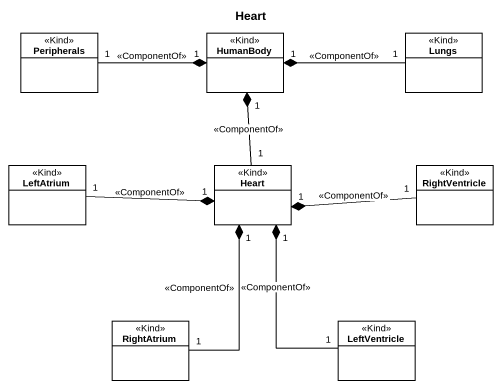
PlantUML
@startuml
title Heart
hide circle
hide empty members
class Peripherals <<Kind>>
class HumanBody <<Kind>>
class Lungs <<Kind>>
class LeftAtrium <<Kind>>
class Heart <<Kind>>
class RightVentricle <<Kind>>
class RightAtrium <<Kind>>
class LeftVentricle <<Kind>>
HumanBody "1" *-left- "1" Peripherals : <<ComponentOf>>
HumanBody "1" *-right- "1" Lungs : <<ComponentOf>>
HumanBody "1" *-- "1" Heart : <<ComponentOf>>
Heart "1" *-left- "1" LeftAtrium : <<ComponentOf>>
Heart "1" *-right- "1" RightVentricle : <<ComponentOf>>
Heart "1" *-- "1" RightAtrium : <<ComponentOf>>
Heart "1" *-- "1" LeftVentricle : <<ComponentOf>>
@enduml
